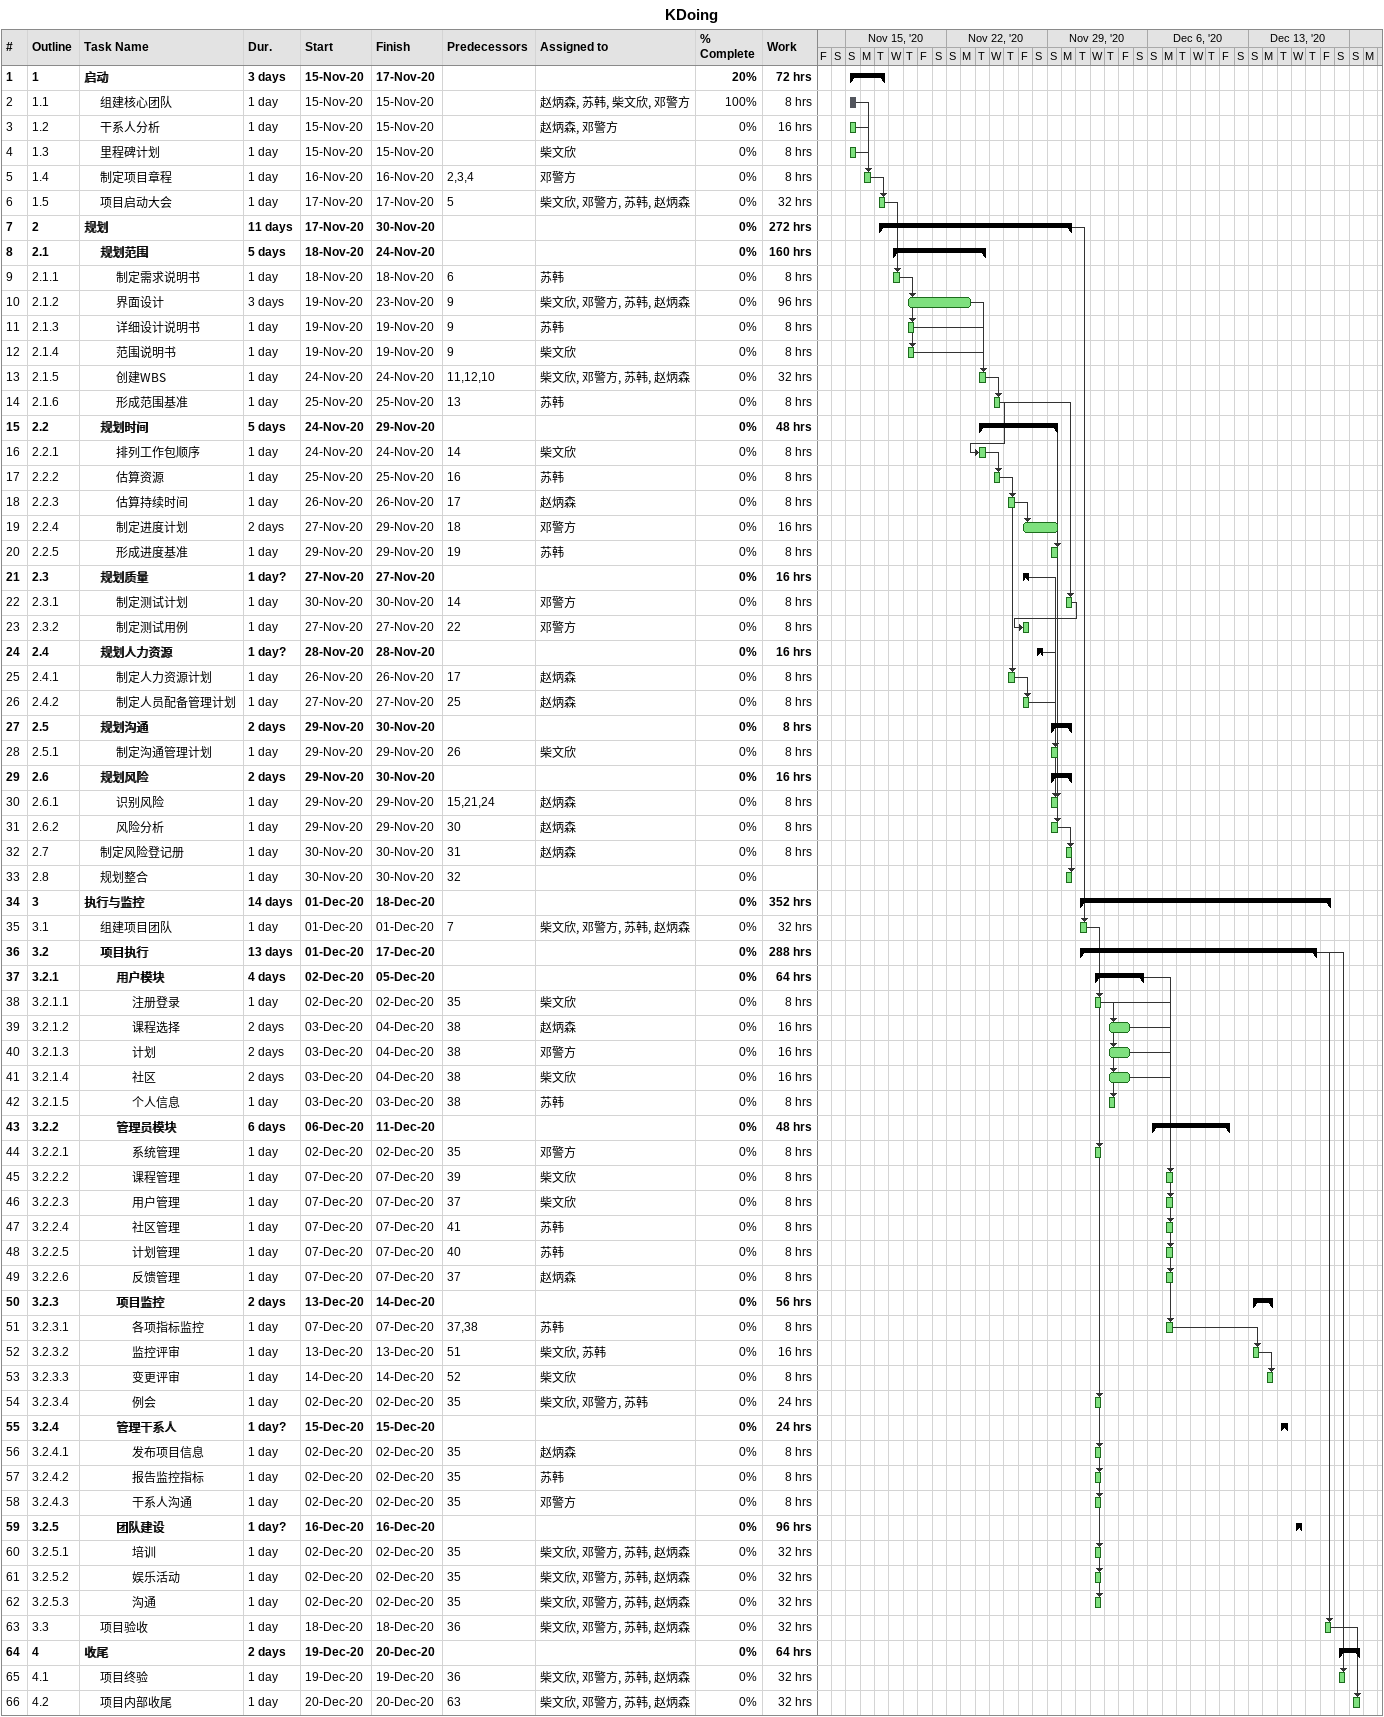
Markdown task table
KDoing

| ID | WBS | Task | Duration | Start | Finish | Predecessors | Resources | % complete | Work (h) |
|---|---|---|---|---|---|---|---|---|---|
| 1 | 1 | **启动** | 3d | 2020-11-15 | 2020-11-17 |  |  | 20 | 72 |
| 2 | 1.1 | 组建核心团队 | 1d | 2020-11-15 | 2020-11-15 |  | 赵炳森, 苏韩, 柴文欣, 邓警方 | 100 | 8 |
| 3 | 1.2 | 干系人分析 | 1d | 2020-11-15 | 2020-11-15 |  | 赵炳森, 邓警方 | 0 | 16 |
| 4 | 1.3 | 里程碑计划 | 1d | 2020-11-15 | 2020-11-15 |  | 柴文欣 | 0 | 8 |
| 5 | 1.4 | 制定项目章程 | 1d | 2020-11-16 | 2020-11-16 | 2, 3, 4 | 邓警方 | 0 | 8 |
| 6 | 1.5 | 项目启动大会 | 1d | 2020-11-17 | 2020-11-17 | 5 | 柴文欣, 邓警方, 苏韩, 赵炳森 | 0 | 32 |
| 7 | 2 | **规划** | 11d | 2020-11-17 | 2020-11-30 |  |  | 0 | 272 |
| 8 | 2.1 | **规划范围** | 5d | 2020-11-18 | 2020-11-24 |  |  | 0 | 160 |
| 9 | 2.1.1 | 制定需求说明书 | 1d | 2020-11-18 | 2020-11-18 | 6 | 苏韩 | 0 | 8 |
| 10 | 2.1.2 | 界面设计 | 3d | 2020-11-19 | 2020-11-23 | 9 | 柴文欣, 邓警方, 苏韩, 赵炳森 | 0 | 96 |
| 11 | 2.1.3 | 详细设计说明书 | 1d | 2020-11-19 | 2020-11-19 | 9 | 苏韩 | 0 | 8 |
| 12 | 2.1.4 | 范围说明书 | 1d | 2020-11-19 | 2020-11-19 | 9 | 柴文欣 | 0 | 8 |
| 13 | 2.1.5 | 创建WBS | 1d | 2020-11-24 | 2020-11-24 | 11, 12, 10 | 柴文欣, 邓警方, 苏韩, 赵炳森 | 0 | 32 |
| 14 | 2.1.6 | 形成范围基准 | 1d | 2020-11-25 | 2020-11-25 | 13 | 苏韩 | 0 | 8 |
| 15 | 2.2 | **规划时间** | 5d | 2020-11-24 | 2020-11-29 |  |  | 0 | 48 |
| 16 | 2.2.1 | 排列工作包顺序 | 1d | 2020-11-24 | 2020-11-24 | 14 | 柴文欣 | 0 | 8 |
| 17 | 2.2.2 | 估算资源 | 1d | 2020-11-25 | 2020-11-25 | 16 | 苏韩 | 0 | 8 |
| 18 | 2.2.3 | 估算持续时间 | 1d | 2020-11-26 | 2020-11-26 | 17 | 赵炳森 | 0 | 8 |
| 19 | 2.2.4 | 制定进度计划 | 2d | 2020-11-27 | 2020-11-29 | 18 | 邓警方 | 0 | 16 |
| 20 | 2.2.5 | 形成进度基准 | 1d | 2020-11-29 | 2020-11-29 | 19 | 苏韩 | 0 | 8 |
| 21 | 2.3 | **规划质量** | 1d? | 2020-11-27 | 2020-11-27 |  |  | 0 | 16 |
| 22 | 2.3.1 | 制定测试计划 | 1d | 2020-11-30 | 2020-11-30 | 14 | 邓警方 | 0 | 8 |
| 23 | 2.3.2 | 制定测试用例 | 1d | 2020-11-27 | 2020-11-27 | 22 | 邓警方 | 0 | 8 |
| 24 | 2.4 | **规划人力资源** | 1d? | 2020-11-28 | 2020-11-28 |  |  | 0 | 16 |
| 25 | 2.4.1 | 制定人力资源计划 | 1d | 2020-11-26 | 2020-11-26 | 17 | 赵炳森 | 0 | 8 |
| 26 | 2.4.2 | 制定人员配备管理计划 | 1d | 2020-11-27 | 2020-11-27 | 25 | 赵炳森 | 0 | 8 |
| 27 | 2.5 | **规划沟通** | 2d | 2020-11-29 | 2020-11-30 |  |  | 0 | 8 |
| 28 | 2.5.1 | 制定沟通管理计划 | 1d | 2020-11-29 | 2020-11-29 | 26 | 柴文欣 | 0 | 8 |
| 29 | 2.6 | **规划风险** | 2d | 2020-11-29 | 2020-11-30 |  |  | 0 | 16 |
| 30 | 2.6.1 | 识别风险 | 1d | 2020-11-29 | 2020-11-29 | 15, 21, 24 | 赵炳森 | 0 | 8 |
| 31 | 2.6.2 | 风险分析 | 1d | 2020-11-29 | 2020-11-29 | 30 | 赵炳森 | 0 | 8 |
| 32 | 2.7 | 制定风险登记册 | 1d | 2020-11-30 | 2020-11-30 | 31 | 赵炳森 | 0 | 8 |
| 33 | 2.8 | 规划整合 | 1d | 2020-11-30 | 2020-11-30 | 32 |  | 0 |  |
| 34 | 3 | **执行与监控** | 14d | 2020-12-01 | 2020-12-18 |  |  | 0 | 352 |
| 35 | 3.1 | 组建项目团队 | 1d | 2020-12-01 | 2020-12-01 | 7 | 柴文欣, 邓警方, 苏韩, 赵炳森 | 0 | 32 |
| 36 | 3.2 | **项目执行** | 13d | 2020-12-01 | 2020-12-17 |  |  | 0 | 288 |
| 37 | 3.2.1 | **用户模块** | 4d | 2020-12-02 | 2020-12-05 |  |  | 0 | 64 |
| 38 | 3.2.1.1 | 注册登录 | 1d | 2020-12-02 | 2020-12-02 | 35 | 柴文欣 | 0 | 8 |
| 39 | 3.2.1.2 | 课程选择 | 2d | 2020-12-03 | 2020-12-04 | 38 | 赵炳森 | 0 | 16 |
| 40 | 3.2.1.3 | 计划 | 2d | 2020-12-03 | 2020-12-04 | 38 | 邓警方 | 0 | 16 |
| 41 | 3.2.1.4 | 社区 | 2d | 2020-12-03 | 2020-12-04 | 38 | 柴文欣 | 0 | 16 |
| 42 | 3.2.1.5 | 个人信息 | 1d | 2020-12-03 | 2020-12-03 | 38 | 苏韩 | 0 | 8 |
| 43 | 3.2.2 | **管理员模块** | 6d | 2020-12-06 | 2020-12-11 |  |  | 0 | 48 |
| 44 | 3.2.2.1 | 系统管理 | 1d | 2020-12-02 | 2020-12-02 | 35 | 邓警方 | 0 | 8 |
| 45 | 3.2.2.2 | 课程管理 | 1d | 2020-12-07 | 2020-12-07 | 39 | 柴文欣 | 0 | 8 |
| 46 | 3.2.2.3 | 用户管理 | 1d | 2020-12-07 | 2020-12-07 | 37 | 柴文欣 | 0 | 8 |
| 47 | 3.2.2.4 | 社区管理 | 1d | 2020-12-07 | 2020-12-07 | 41 | 苏韩 | 0 | 8 |
| 48 | 3.2.2.5 | 计划管理 | 1d | 2020-12-07 | 2020-12-07 | 40 | 苏韩 | 0 | 8 |
| 49 | 3.2.2.6 | 反馈管理 | 1d | 2020-12-07 | 2020-12-07 | 37 | 赵炳森 | 0 | 8 |
| 50 | 3.2.3 | **项目监控** | 2d | 2020-12-13 | 2020-12-14 |  |  | 0 | 56 |
| 51 | 3.2.3.1 | 各项指标监控 | 1d | 2020-12-07 | 2020-12-07 | 37, 38 | 苏韩 | 0 | 8 |
| 52 | 3.2.3.2 | 监控评审 | 1d | 2020-12-13 | 2020-12-13 | 51 | 柴文欣, 苏韩 | 0 | 16 |
| 53 | 3.2.3.3 | 变更评审 | 1d | 2020-12-14 | 2020-12-14 | 52 | 柴文欣 | 0 | 8 |
| 54 | 3.2.3.4 | 例会 | 1d | 2020-12-02 | 2020-12-02 | 35 | 柴文欣, 邓警方, 苏韩 | 0 | 24 |
| 55 | 3.2.4 | **管理干系人** | 1d? | 2020-12-15 | 2020-12-15 |  |  | 0 | 24 |
| 56 | 3.2.4.1 | 发布项目信息 | 1d | 2020-12-02 | 2020-12-02 | 35 | 赵炳森 | 0 | 8 |
| 57 | 3.2.4.2 | 报告监控指标 | 1d | 2020-12-02 | 2020-12-02 | 35 | 苏韩 | 0 | 8 |
| 58 | 3.2.4.3 | 干系人沟通 | 1d | 2020-12-02 | 2020-12-02 | 35 | 邓警方 | 0 | 8 |
| 59 | 3.2.5 | **团队建设** | 1d? | 2020-12-16 | 2020-12-16 |  |  | 0 | 96 |
| 60 | 3.2.5.1 | 培训 | 1d | 2020-12-02 | 2020-12-02 | 35 | 柴文欣, 邓警方, 苏韩, 赵炳森 | 0 | 32 |
| 61 | 3.2.5.2 | 娱乐活动 | 1d | 2020-12-02 | 2020-12-02 | 35 | 柴文欣, 邓警方, 苏韩, 赵炳森 | 0 | 32 |
| 62 | 3.2.5.3 | 沟通 | 1d | 2020-12-02 | 2020-12-02 | 35 | 柴文欣, 邓警方, 苏韩, 赵炳森 | 0 | 32 |
| 63 | 3.3 | 项目验收 | 1d | 2020-12-18 | 2020-12-18 | 36 | 柴文欣, 邓警方, 苏韩, 赵炳森 | 0 | 32 |
| 64 | 4 | **收尾** | 2d | 2020-12-19 | 2020-12-20 |  |  | 0 | 64 |
| 65 | 4.1 | 项目终验 | 1d | 2020-12-19 | 2020-12-19 | 36 | 柴文欣, 邓警方, 苏韩, 赵炳森 | 0 | 32 |
| 66 | 4.2 | 项目内部收尾 | 1d | 2020-12-20 | 2020-12-20 | 63 | 柴文欣, 邓警方, 苏韩, 赵炳森 | 0 | 32 |
